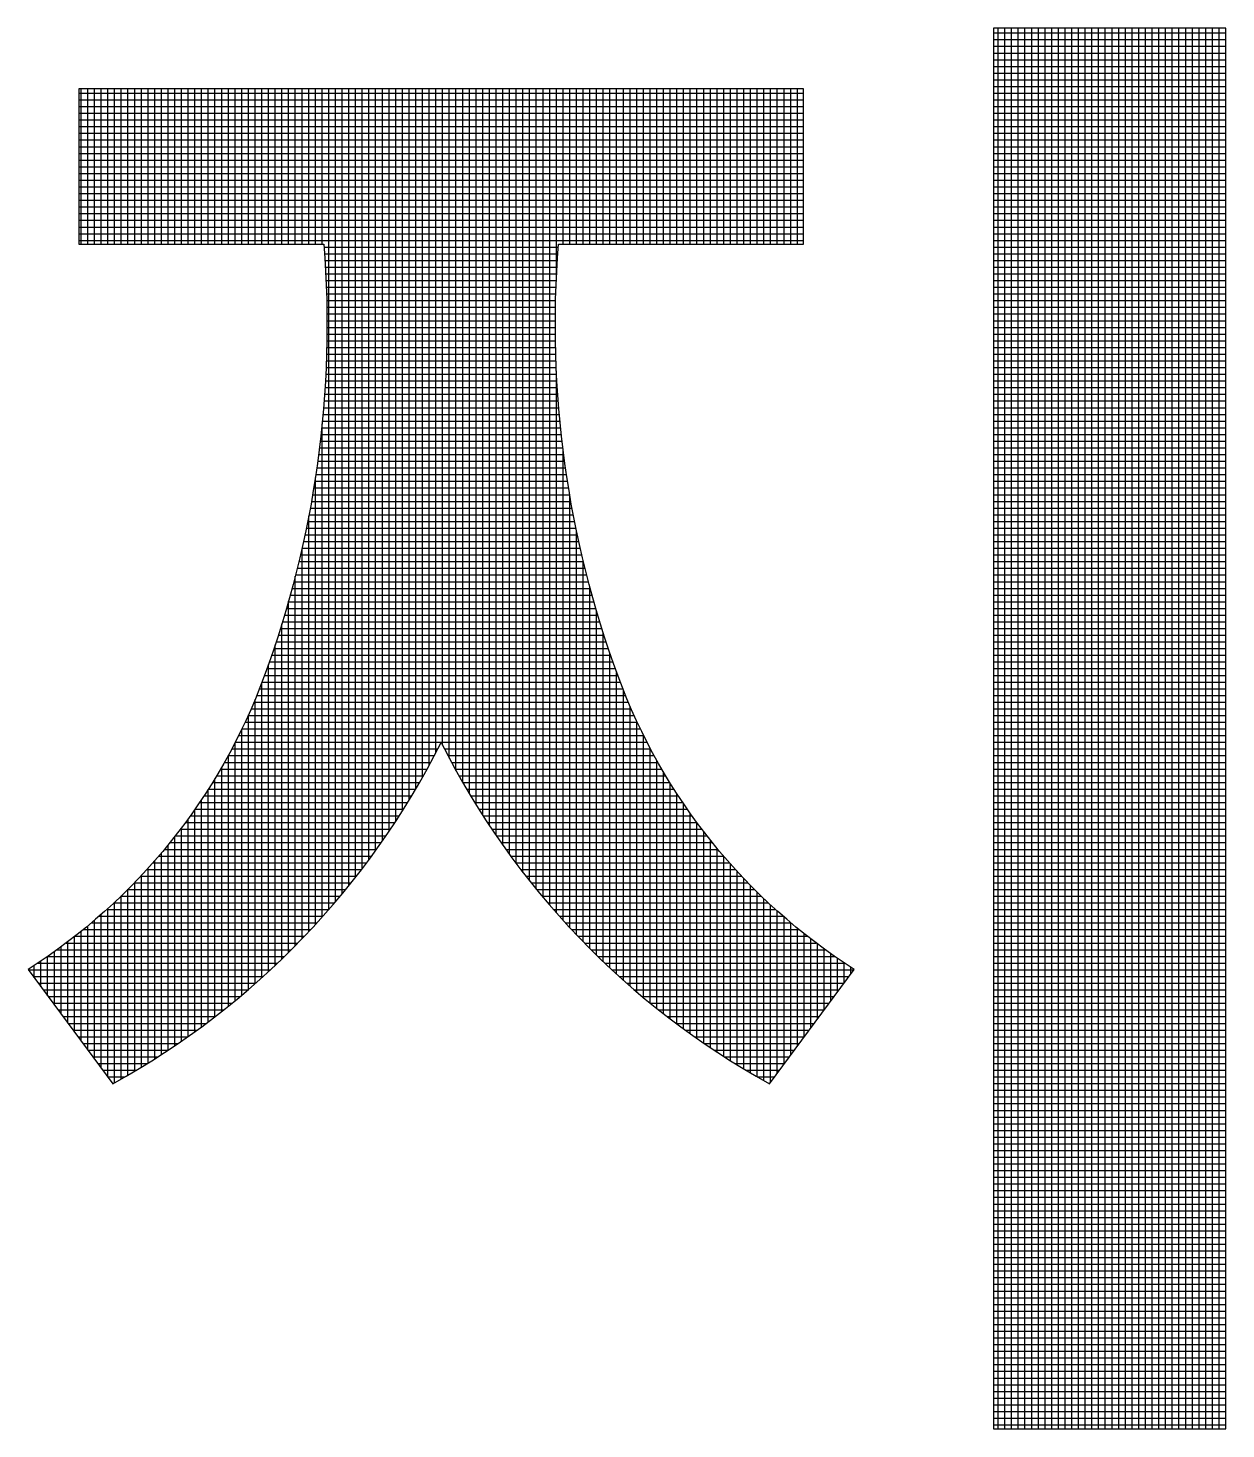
# Model space of a CAD drawing. Extents: x 0 to 841, y 0 to 594.
# Drawn here: x 726.122 to 729.17, y 100.741 to 104.307 of the extents above; entities that cross this region are included whole.
import ezdxf

# ---------------------------------------------------------------- set-up
doc = ezdxf.new("R2010")
doc.units = 0
doc.header["$LTSCALE"] = 7
doc.header["$MEASUREMENT"] = 0
doc.layers.add('한국지역난방기술주식회사 CI', color=7, linetype='Continuous')

# ---------------------------------------------------------------- blocks, each defined once
blk = doc.blocks.new('기술주CI')
at = {"layer": '한국지역난방기술주식회사 CI', "linetype": 'Continuous'}
for p, q in [((1130.8398, 138.6009), (1130.8398, 145.2477)), ((1130.8715, 138.6009), (1130.8715, 145.2477)), ((1130.9033, 138.6009), (1130.9033, 145.2477)), ((1130.935, 138.6009), (1130.935, 145.2477)), ((1130.9667, 138.6009), (1130.9667, 145.2477)), ((1130.9985, 138.6009), (1130.9985, 145.2477)), ((1131.0303, 138.6009), (1131.0303, 145.2477)), ((1131.062, 138.6009), (1131.062, 145.2477)), ((1131.0938, 138.6009), (1131.0938, 145.2477)), ((1131.1255, 138.6009), (1131.1255, 145.2477)), ((1131.1572, 138.6009), (1131.1572, 145.2477)), ((1131.189, 138.6009), (1131.189, 145.2477)), ((1131.2208, 138.6009), (1131.2208, 145.2477)), ((1131.2525, 138.6009), (1131.2525, 145.2477)), ((1131.2842, 138.6009), (1131.2842, 145.2477)), ((1131.316, 138.6009), (1131.316, 145.2477)), ((1131.3477, 138.6009), (1131.3477, 145.2477)), ((1131.3795, 138.6009), (1131.3795, 145.2477)), ((1131.4113, 138.6009), (1131.4113, 145.2477)), ((1131.443, 138.6009), (1131.443, 145.2477)), ((1131.4747, 138.6009), (1131.4747, 145.2477)), ((1131.5065, 138.6009), (1131.5065, 145.2477)), ((1131.5383, 138.6009), (1131.5383, 145.2477)), ((1131.57, 138.6009), (1131.57, 145.2477)), ((1131.6018, 138.6009), (1131.6018, 145.2477)), ((1131.6335, 138.6009), (1131.6335, 145.2477)), ((1131.6652, 138.6009), (1131.6652, 145.2477)), ((1131.697, 138.6009), (1131.697, 145.2477)), ((1131.7288, 138.6009), (1131.7288, 145.2477)), ((1131.7605, 138.6009), (1131.7605, 145.2477)), ((1131.7922, 138.6009), (1131.7922, 145.2477)), ((1131.824, 138.6009), (1131.824, 145.2477)), ((1131.8557, 138.6009), (1131.8557, 145.2477)), ((1131.8875, 138.6009), (1131.8875, 145.2477)), ((1131.9193, 138.6009), (1131.9193, 145.2477)), ((1130.8172, 145.2245), (1131.9199, 145.2245)), ((1130.8172, 145.1928), (1131.9199, 145.1928)), ((1130.8172, 145.161), (1131.9199, 145.161)), ((1130.8172, 145.1292), (1131.9199, 145.1292)), ((1130.8172, 145.0975), (1131.9199, 145.0975)), ((1130.8172, 145.0657), (1131.9199, 145.0657)), ((1130.8172, 145.034), (1131.9199, 145.034)), ((1130.8172, 145.0023), (1131.9199, 145.0023)), ((1130.8172, 144.9705), (1131.9199, 144.9705)), ((1126.4784, 144.9387), (1129.9169, 144.9387)), ((1126.4784, 144.907), (1129.9169, 144.907)), ((1126.49, 144.223), (1126.49, 144.9587)), ((1126.5218, 144.223), (1126.5218, 144.9587)), ((1126.5535, 144.223), (1126.5535, 144.9587)), ((1126.5853, 144.223), (1126.5853, 144.9587)), ((1126.617, 144.223), (1126.617, 144.9587)), ((1126.6487, 144.223), (1126.6487, 144.9587)), ((1126.6805, 144.223), (1126.6805, 144.9587)), ((1126.7123, 144.223), (1126.7123, 144.9587)), ((1126.744, 144.223), (1126.744, 144.9587)), ((1126.7758, 144.223), (1126.7758, 144.9587)), ((1126.8075, 144.223), (1126.8075, 144.9587)), ((1126.8392, 144.223), (1126.8392, 144.9587)), ((1126.871, 144.223), (1126.871, 144.9587)), ((1126.9028, 144.223), (1126.9028, 144.9587)), ((1126.9345, 144.223), (1126.9345, 144.9587)), ((1126.9662, 144.223), (1126.9662, 144.9587)), ((1126.998, 144.223), (1126.998, 144.9587)), ((1127.0297, 144.223), (1127.0297, 144.9587)), ((1127.0615, 144.223), (1127.0615, 144.9587)), ((1127.0933, 144.223), (1127.0933, 144.9587)), ((1127.125, 144.223), (1127.125, 144.9587)), ((1127.1567, 144.223), (1127.1567, 144.9587)), ((1127.1885, 144.223), (1127.1885, 144.9587)), ((1127.2203, 144.223), (1127.2203, 144.9587)), ((1127.252, 144.223), (1127.252, 144.9587)), ((1127.2838, 144.223), (1127.2838, 144.9587)), ((1127.3155, 144.223), (1127.3155, 144.9587)), ((1127.3472, 144.223), (1127.3472, 144.9587)), ((1127.379, 144.223), (1127.379, 144.9587)), ((1127.4108, 144.223), (1127.4108, 144.9587)), ((1127.4425, 144.223), (1127.4425, 144.9587)), ((1127.4742, 144.223), (1127.4742, 144.9587)), ((1127.506, 144.223), (1127.506, 144.9587)), ((1127.5377, 144.223), (1127.5377, 144.9587)), ((1127.5695, 144.223), (1127.5695, 144.9587)), ((1127.6013, 144.223), (1127.6013, 144.9587)), ((1127.633, 144.223), (1127.633, 144.9587)), ((1127.6647, 141.065), (1127.6647, 144.9587)), ((1127.6965, 141.1019), (1127.6965, 144.9587)), ((1127.7282, 141.1397), (1127.7282, 144.9587)), ((1127.76, 141.1785), (1127.76, 144.9587)), ((1127.7918, 141.2185), (1127.7918, 144.9587)), ((1127.8235, 141.2595), (1127.8235, 144.9587)), ((1127.8552, 141.3017), (1127.8552, 144.9587)), ((1127.887, 141.3452), (1127.887, 144.9587)), ((1127.9188, 141.3901), (1127.9188, 144.9587)), ((1127.9505, 141.4363), (1127.9505, 144.9587)), ((1127.9823, 141.4841), (1127.9823, 144.9587)), ((1128.014, 141.5335), (1128.014, 144.9587)), ((1128.0457, 141.5847), (1128.0457, 144.9587)), ((1128.0775, 141.6377), (1128.0775, 144.9587)), ((1128.1093, 141.6927), (1128.1093, 144.9587)), ((1128.141, 141.75), (1128.141, 144.9587)), ((1128.1727, 141.8098), (1128.1727, 144.9587)), ((1128.2045, 141.845), (1128.2045, 144.9587)), ((1128.2362, 141.7838), (1128.2362, 144.9587)), ((1128.268, 141.7251), (1128.268, 144.9587)), ((1128.2998, 141.6688), (1128.2998, 144.9587)), ((1128.3315, 141.6146), (1128.3315, 144.9587)), ((1128.3632, 141.5624), (1128.3632, 144.9587)), ((1128.395, 141.512), (1128.395, 144.9587)), ((1128.4268, 141.4634), (1128.4268, 144.9587)), ((1128.4585, 141.4163), (1128.4585, 144.9587)), ((1128.4903, 141.3706), (1128.4903, 144.9587)), ((1128.522, 141.3264), (1128.522, 144.9587)), ((1128.5537, 141.2834), (1128.5537, 144.9587)), ((1128.5855, 141.2417), (1128.5855, 144.9587)), ((1128.6173, 141.2011), (1128.6173, 144.9587)), ((1128.649, 141.1617), (1128.649, 144.9587)), ((1128.6807, 141.1233), (1128.6807, 144.9587)), ((1128.7125, 141.0859), (1128.7125, 144.9587)), ((1128.7442, 144.0646), (1128.7442, 144.9587)), ((1128.776, 144.223), (1128.776, 144.9587)), ((1128.8078, 144.223), (1128.8078, 144.9587)), ((1128.8395, 144.223), (1128.8395, 144.9587)), ((1128.8712, 144.223), (1128.8712, 144.9587)), ((1128.903, 144.223), (1128.903, 144.9587)), ((1128.9347, 144.223), (1128.9347, 144.9587)), ((1128.9665, 144.223), (1128.9665, 144.9587)), ((1128.9983, 144.223), (1128.9983, 144.9587)), ((1129.03, 144.223), (1129.03, 144.9587)), ((1129.0617, 144.223), (1129.0617, 144.9587)), ((1129.0935, 144.223), (1129.0935, 144.9587)), ((1129.1253, 144.223), (1129.1253, 144.9587)), ((1129.157, 144.223), (1129.157, 144.9587)), ((1129.1888, 144.223), (1129.1888, 144.9587)), ((1129.2205, 144.223), (1129.2205, 144.9587)), ((1129.2522, 144.223), (1129.2522, 144.9587)), ((1129.284, 144.223), (1129.284, 144.9587)), ((1129.3158, 144.223), (1129.3158, 144.9587)), ((1129.3475, 144.223), (1129.3475, 144.9587)), ((1129.3792, 144.223), (1129.3792, 144.9587)), ((1129.411, 144.223), (1129.411, 144.9587)), ((1129.4427, 144.223), (1129.4427, 144.9587)), ((1129.4745, 144.223), (1129.4745, 144.9587)), ((1129.5063, 144.223), (1129.5063, 144.9587)), ((1129.538, 144.223), (1129.538, 144.9587)), ((1129.5697, 144.223), (1129.5697, 144.9587)), ((1129.6015, 144.223), (1129.6015, 144.9587)), ((1129.6333, 144.223), (1129.6333, 144.9587)), ((1129.665, 144.223), (1129.665, 144.9587)), ((1129.6968, 144.223), (1129.6968, 144.9587)), ((1129.7285, 144.223), (1129.7285, 144.9587)), ((1129.7602, 144.223), (1129.7602, 144.9587)), ((1129.792, 144.223), (1129.792, 144.9587)), ((1129.8238, 144.223), (1129.8238, 144.9587)), ((1129.8555, 144.223), (1129.8555, 144.9587)), ((1129.8872, 144.223), (1129.8872, 144.9587)), ((1130.8172, 144.9387), (1131.9199, 144.9387)), ((1130.8172, 144.907), (1131.9199, 144.907)), ((1126.4784, 144.8753), (1129.9169, 144.8753)), ((1126.4784, 144.8435), (1129.9169, 144.8435)), ((1130.8172, 144.8753), (1131.9199, 144.8753)), ((1130.8172, 144.8435), (1131.9199, 144.8435)), ((1126.4784, 144.8117), (1129.9169, 144.8117)), ((1126.4784, 144.78), (1129.9169, 144.78)), ((1130.8172, 144.8117), (1131.9199, 144.8117)), ((1130.8172, 144.78), (1131.9199, 144.78)), ((1126.4784, 144.7482), (1129.9169, 144.7482)), ((1126.4784, 144.7165), (1129.9169, 144.7165)), ((1130.8172, 144.7482), (1131.9199, 144.7482)), ((1130.8172, 144.7165), (1131.9199, 144.7165)), ((1126.4784, 144.6848), (1129.9169, 144.6848)), ((1126.4784, 144.653), (1129.9169, 144.653)), ((1130.8172, 144.6848), (1131.9199, 144.6848)), ((1130.8172, 144.653), (1131.9199, 144.653)), ((1126.4784, 144.6212), (1129.9169, 144.6212)), ((1126.4784, 144.5895), (1129.9169, 144.5895)), ((1130.8172, 144.6212), (1131.9199, 144.6212)), ((1130.8172, 144.5895), (1131.9199, 144.5895)), ((1126.4784, 144.5578), (1129.9169, 144.5578)), ((1126.4784, 144.526), (1129.9169, 144.526)), ((1130.8172, 144.5578), (1131.9199, 144.5578)), ((1130.8172, 144.526), (1131.9199, 144.526)), ((1126.4784, 144.4942), (1129.9169, 144.4942)), ((1126.4784, 144.4625), (1129.9169, 144.4625)), ((1130.8172, 144.4942), (1131.9199, 144.4942)), ((1130.8172, 144.4625), (1131.9199, 144.4625)), ((1126.4784, 144.4308), (1129.9169, 144.4308)), ((1126.4784, 144.399), (1129.9169, 144.399)), ((1130.8172, 144.4308), (1131.9199, 144.4308)), ((1130.8172, 144.399), (1131.9199, 144.399)), ((1126.4784, 144.3673), (1129.9169, 144.3673)), ((1126.4784, 144.3355), (1129.9169, 144.3355)), ((1126.4784, 144.3037), (1129.9169, 144.3037)), ((1130.8172, 144.3673), (1131.9199, 144.3673)), ((1130.8172, 144.3355), (1131.9199, 144.3355)), ((1130.8172, 144.3037), (1131.9199, 144.3037)), ((1126.4784, 144.272), (1129.9169, 144.272)), ((1126.4784, 144.2403), (1129.9169, 144.2403)), ((1130.8172, 144.272), (1131.9199, 144.272)), ((1130.8172, 144.2403), (1131.9199, 144.2403)), ((1127.6423, 144.2085), (1128.753, 144.2085)), ((1127.6446, 144.1767), (1128.7507, 144.1767)), ((1130.8172, 144.2085), (1131.9199, 144.2085)), ((1130.8172, 144.1767), (1131.9199, 144.1767)), ((1127.6467, 144.145), (1128.7486, 144.145)), ((1127.6486, 144.1133), (1128.7467, 144.1133)), ((1130.8172, 144.145), (1131.9199, 144.145)), ((1130.8172, 144.1133), (1131.9199, 144.1133)), ((1127.6503, 144.0815), (1128.7451, 144.0815)), ((1127.6517, 144.0498), (1128.7436, 144.0498)), ((1130.8172, 144.0815), (1131.9199, 144.0815)), ((1130.8172, 144.0498), (1131.9199, 144.0498)), ((1127.653, 144.018), (1128.7423, 144.018)), ((1127.654, 143.9862), (1128.7413, 143.9862)), ((1130.8172, 144.018), (1131.9199, 144.018)), ((1130.8172, 143.9862), (1131.9199, 143.9862)), ((1127.6549, 143.9545), (1128.7405, 143.9545)), ((1127.6555, 143.9228), (1128.7398, 143.9228)), ((1130.8172, 143.9545), (1131.9199, 143.9545)), ((1130.8172, 143.9228), (1131.9199, 143.9228)), ((1127.6559, 143.891), (1128.7394, 143.891)), ((1127.6561, 143.8592), (1128.7392, 143.8592)), ((1130.8172, 143.891), (1131.9199, 143.891)), ((1130.8172, 143.8592), (1131.9199, 143.8592)), ((1127.6559, 143.7958), (1128.7394, 143.7958)), ((1127.6561, 143.8275), (1128.7392, 143.8275)), ((1130.8172, 143.8275), (1131.9199, 143.8275)), ((1130.8172, 143.7958), (1131.9199, 143.7958)), ((1127.6549, 143.7323), (1128.7404, 143.7323)), ((1127.6555, 143.764), (1128.7398, 143.764)), ((1130.8172, 143.764), (1131.9199, 143.764)), ((1130.8172, 143.7323), (1131.9199, 143.7323)), ((1127.653, 143.6687), (1128.7423, 143.6687)), ((1127.6541, 143.7005), (1128.7413, 143.7005)), ((1130.8172, 143.7005), (1131.9199, 143.7005)), ((1130.8172, 143.6687), (1131.9199, 143.6687)), ((1127.6487, 143.5735), (1128.7467, 143.5735)), ((1127.6503, 143.6053), (1128.745, 143.6053)), ((1127.6518, 143.637), (1128.7436, 143.637)), ((1128.7442, 141.0495), (1128.7442, 143.6214)), ((1130.8172, 143.637), (1131.9199, 143.637)), ((1130.8172, 143.6053), (1131.9199, 143.6053)), ((1130.8172, 143.5735), (1131.9199, 143.5735)), ((1127.6447, 143.51), (1128.7506, 143.51)), ((1127.6468, 143.5417), (1128.7486, 143.5417)), ((1130.8172, 143.5417), (1131.9199, 143.5417)), ((1130.8172, 143.51), (1131.9199, 143.51)), ((1127.6399, 143.4465), (1128.7554, 143.4465)), ((1127.6424, 143.4783), (1128.7529, 143.4783)), ((1130.8172, 143.4783), (1131.9199, 143.4783)), ((1130.8172, 143.4465), (1131.9199, 143.4465)), ((1127.6343, 143.383), (1128.7611, 143.383)), ((1127.6372, 143.4147), (1128.7581, 143.4147)), ((1130.8172, 143.4147), (1131.9199, 143.4147)), ((1130.8172, 143.383), (1131.9199, 143.383)), ((1127.6278, 143.3195), (1128.7676, 143.3195)), ((1127.6311, 143.3512), (1128.7642, 143.3512)), ((1127.633, 141.0291), (1127.633, 143.37)), ((1130.8172, 143.3512), (1131.9199, 143.3512)), ((1130.8172, 143.3195), (1131.9199, 143.3195)), ((1127.6205, 143.256), (1128.7749, 143.256)), ((1127.6242, 143.2878), (1128.7711, 143.2878)), ((1128.776, 141.0139), (1128.776, 143.2469)), ((1130.8172, 143.2878), (1131.9199, 143.2878)), ((1130.8172, 143.256), (1131.9199, 143.256)), ((1127.6123, 143.1925), (1128.7831, 143.1925)), ((1127.6165, 143.2242), (1128.7789, 143.2242)), ((1130.8172, 143.2242), (1131.9199, 143.2242)), ((1130.8172, 143.1925), (1131.9199, 143.1925)), ((1127.6013, 140.9941), (1127.6013, 143.1158)), ((1127.6032, 143.129), (1128.7921, 143.129)), ((1127.6079, 143.1608), (1128.7875, 143.1608)), ((1130.8172, 143.1608), (1131.9199, 143.1608)), ((1130.8172, 143.129), (1131.9199, 143.129)), ((1127.5933, 143.0655), (1128.802, 143.0655)), ((1127.5984, 143.0972), (1128.7969, 143.0972)), ((1130.8172, 143.0972), (1131.9199, 143.0972)), ((1130.8172, 143.0655), (1131.9199, 143.0655)), ((1127.5826, 143.002), (1128.8128, 143.002)), ((1127.5881, 143.0337), (1128.8073, 143.0337)), ((1128.8078, 140.9793), (1128.8078, 143.031)), ((1130.8172, 143.0337), (1131.9199, 143.0337)), ((1130.8172, 143.002), (1131.9199, 143.002)), ((1127.5695, 140.9599), (1127.5695, 142.931)), ((1127.5709, 142.9385), (1128.8244, 142.9385)), ((1127.5769, 142.9703), (1128.8185, 142.9703)), ((1130.8172, 142.9703), (1131.9199, 142.9703)), ((1130.8172, 142.9385), (1131.9199, 142.9385)), ((1127.5518, 142.8433), (1128.8435, 142.8433)), ((1127.5584, 142.875), (1128.8369, 142.875)), ((1127.5648, 142.9067), (1128.8305, 142.9067)), ((1128.8395, 140.9455), (1128.8395, 142.8624)), ((1130.8172, 142.9067), (1131.9199, 142.9067)), ((1130.8172, 142.875), (1131.9199, 142.875)), ((1130.8172, 142.8433), (1131.9199, 142.8433)), ((1127.5377, 140.9266), (1127.5377, 142.7787)), ((1127.538, 142.7797), (1128.8574, 142.7797)), ((1127.545, 142.8115), (1128.8503, 142.8115)), ((1130.8172, 142.8115), (1131.9199, 142.8115)), ((1130.8172, 142.7797), (1131.9199, 142.7797)), ((1127.5232, 142.7163), (1128.8721, 142.7163)), ((1127.5307, 142.748), (1128.8646, 142.748)), ((1128.8712, 140.9125), (1128.8712, 142.7198)), ((1130.8172, 142.748), (1131.9199, 142.748)), ((1130.8172, 142.7163), (1131.9199, 142.7163)), ((1127.506, 140.8941), (1127.506, 142.6465)), ((1127.5076, 142.6528), (1128.8877, 142.6528)), ((1127.5155, 142.6845), (1128.8798, 142.6845)), ((1130.8172, 142.6845), (1131.9199, 142.6845)), ((1130.8172, 142.6528), (1131.9199, 142.6528)), ((1127.491, 142.5892), (1128.9043, 142.5892)), ((1127.4994, 142.621), (1128.8959, 142.621)), ((1128.903, 140.8803), (1128.903, 142.5941)), ((1130.8172, 142.621), (1131.9199, 142.621)), ((1130.8172, 142.5892), (1131.9199, 142.5892)), ((1127.4735, 142.5258), (1128.9218, 142.5258)), ((1127.4742, 140.8623), (1127.4742, 142.5282)), ((1127.4824, 142.5575), (1128.9129, 142.5575)), ((1130.8172, 142.5575), (1131.9199, 142.5575)), ((1130.8172, 142.5258), (1131.9199, 142.5258)), ((1127.4551, 142.4622), (1128.9402, 142.4622)), ((1127.4645, 142.494), (1128.9309, 142.494)), ((1128.9347, 140.8489), (1128.9347, 142.4807)), ((1130.8172, 142.494), (1131.9199, 142.494)), ((1130.8172, 142.4622), (1131.9199, 142.4622)), ((1127.4358, 142.3988), (1128.9596, 142.3988)), ((1127.4425, 140.8313), (1127.4425, 142.4205)), ((1127.4456, 142.4305), (1128.9498, 142.4305)), ((1128.9665, 140.8182), (1128.9665, 142.3768)), ((1130.8172, 142.4305), (1131.9199, 142.4305)), ((1130.8172, 142.3988), (1131.9199, 142.3988)), ((1127.4108, 140.801), (1127.4108, 142.321)), ((1127.4154, 142.3353), (1128.9799, 142.3353)), ((1127.4257, 142.367), (1128.9696, 142.367)), ((1130.8172, 142.367), (1131.9199, 142.367)), ((1130.8172, 142.3353), (1131.9199, 142.3353)), ((1127.3941, 142.2717), (1129.0012, 142.2717)), ((1127.4049, 142.3035), (1128.9904, 142.3035)), ((1128.9983, 140.7881), (1128.9983, 142.2804)), ((1130.8172, 142.3035), (1131.9199, 142.3035)), ((1130.8172, 142.2717), (1131.9199, 142.2717)), ((1127.3603, 142.1765), (1129.035, 142.1765)), ((1127.3719, 142.2083), (1129.0235, 142.2083)), ((1127.379, 140.7713), (1127.379, 142.2283)), ((1127.3831, 142.24), (1129.0122, 142.24)), ((1129.03, 140.7588), (1129.03, 142.1902)), ((1130.8172, 142.24), (1131.9199, 142.24)), ((1130.8172, 142.2083), (1131.9199, 142.2083)), ((1130.8172, 142.1765), (1131.9199, 142.1765)), ((1127.3362, 142.113), (1129.0591, 142.113)), ((1127.3472, 140.7424), (1127.3472, 142.1414)), ((1127.3485, 142.1447), (1129.0468, 142.1447)), ((1130.8172, 142.1447), (1131.9199, 142.1447)), ((1130.8172, 142.113), (1131.9199, 142.113)), ((1127.3103, 142.0495), (1129.085, 142.0495)), ((1127.3155, 140.7141), (1127.3155, 142.0618)), ((1127.3235, 142.0813), (1129.0718, 142.0813)), ((1129.0617, 140.7301), (1129.0617, 142.1063)), ((1130.8172, 142.0813), (1131.9199, 142.0813)), ((1130.8172, 142.0495), (1131.9199, 142.0495)), ((1127.2826, 141.986), (1129.1127, 141.986)), ((1127.2838, 140.6864), (1127.2838, 141.9886)), ((1127.2967, 142.0177), (1129.0986, 142.0177)), ((1129.0935, 140.7021), (1129.0935, 142.0296)), ((1130.8172, 142.0177), (1131.9199, 142.0177)), ((1130.8172, 141.986), (1131.9199, 141.986)), ((1127.252, 140.6593), (1127.252, 141.9206)), ((1127.2529, 141.9225), (1129.1424, 141.9225)), ((1127.268, 141.9542), (1129.1273, 141.9542)), ((1129.1253, 140.6747), (1129.1253, 141.9587)), ((1130.8172, 141.9542), (1131.9199, 141.9542)), ((1130.8172, 141.9225), (1131.9199, 141.9225)), ((1127.2203, 140.6329), (1127.2203, 141.857)), ((1127.2213, 141.859), (1129.1741, 141.859)), ((1127.2374, 141.8908), (1129.158, 141.8908)), ((1129.157, 140.6479), (1129.157, 141.8927)), ((1130.8172, 141.8908), (1131.9199, 141.8908)), ((1130.8172, 141.859), (1131.9199, 141.859)), ((1127.1876, 141.7955), (1128.1653, 141.7955)), ((1127.1885, 140.607), (1127.1885, 141.7972)), ((1127.2047, 141.8272), (1128.1818, 141.8272)), ((1128.2136, 141.8272), (1129.1906, 141.8272)), ((1128.2301, 141.7955), (1129.2078, 141.7955)), ((1129.1888, 140.6217), (1129.1888, 141.8308)), ((1130.8172, 141.8272), (1131.9199, 141.8272)), ((1130.8172, 141.7955), (1131.9199, 141.7955)), ((1127.1517, 141.732), (1128.1311, 141.732)), ((1127.1567, 140.5816), (1127.1567, 141.7406)), ((1127.1699, 141.7638), (1128.1484, 141.7638)), ((1128.2469, 141.7638), (1129.2254, 141.7638)), ((1128.2642, 141.732), (1129.2436, 141.732)), ((1129.2205, 140.596), (1129.2205, 141.7725)), ((1129.2522, 140.5709), (1129.2522, 141.7172)), ((1130.8172, 141.7638), (1131.9199, 141.7638)), ((1130.8172, 141.732), (1131.9199, 141.732)), ((1127.1137, 141.6685), (1128.0954, 141.6685)), ((1127.125, 140.5569), (1127.125, 141.687)), ((1127.133, 141.7002), (1128.1135, 141.7002)), ((1128.2819, 141.7002), (1129.2623, 141.7002)), ((1128.2999, 141.6685), (1129.2817, 141.6685)), ((1129.284, 140.5464), (1129.284, 141.6647)), ((1130.8172, 141.7002), (1131.9199, 141.7002)), ((1130.8172, 141.6685), (1131.9199, 141.6685)), ((1127.0615, 140.5089), (1127.0615, 141.5873)), ((1127.0732, 141.605), (1128.0581, 141.605)), ((1127.0933, 140.5326), (1127.0933, 141.636)), ((1127.0937, 141.6367), (1128.077, 141.6367)), ((1128.3184, 141.6367), (1129.3016, 141.6367)), ((1128.3373, 141.605), (1129.3221, 141.605)), ((1129.3158, 140.5223), (1129.3158, 141.6147)), ((1130.8172, 141.6367), (1131.9199, 141.6367)), ((1130.8172, 141.605), (1131.9199, 141.605)), ((1127.0297, 140.4857), (1127.0297, 141.5407)), ((1127.0303, 141.5415), (1128.019, 141.5415)), ((1127.0521, 141.5733), (1128.0388, 141.5733)), ((1128.3566, 141.5733), (1129.3433, 141.5733)), ((1128.3763, 141.5415), (1129.365, 141.5415)), ((1129.3475, 140.4988), (1129.3475, 141.567)), ((1129.3792, 140.4758), (1129.3792, 141.5212)), ((1130.8172, 141.5733), (1131.9199, 141.5733)), ((1130.8172, 141.5415), (1131.9199, 141.5415)), ((1126.961, 141.4463), (1127.9572, 141.4463)), ((1126.9662, 140.4408), (1126.9662, 141.4532)), ((1126.9848, 141.478), (1127.9782, 141.478)), ((1126.998, 140.463), (1126.998, 141.496)), ((1127.0079, 141.5097), (1127.9989, 141.5097)), ((1128.3965, 141.5097), (1129.3874, 141.5097)), ((1128.4171, 141.478), (1129.4105, 141.478)), ((1128.4382, 141.4463), (1129.4343, 141.4463)), ((1129.411, 140.4533), (1129.411, 141.4774)), ((1130.8172, 141.5097), (1131.9199, 141.5097)), ((1130.8172, 141.478), (1131.9199, 141.478)), ((1130.8172, 141.4463), (1131.9199, 141.4463)), ((1126.9112, 141.3827), (1127.9136, 141.3827)), ((1126.9345, 140.419), (1126.9345, 141.412)), ((1126.9365, 141.4145), (1127.9356, 141.4145)), ((1128.4597, 141.4145), (1129.4589, 141.4145)), ((1128.4817, 141.3827), (1129.4841, 141.3827)), ((1129.4427, 140.4313), (1129.4427, 141.4353)), ((1129.4745, 140.4098), (1129.4745, 141.3947)), ((1130.8172, 141.4145), (1131.9199, 141.4145)), ((1130.8172, 141.3827), (1131.9199, 141.3827)), ((1126.8584, 141.3192), (1127.8681, 141.3192)), ((1126.871, 140.3769), (1126.871, 141.3341)), ((1126.8852, 141.351), (1127.8911, 141.351)), ((1126.9028, 140.3977), (1126.9028, 141.3723)), ((1128.5042, 141.351), (1129.5101, 141.351)), ((1128.5272, 141.3192), (1129.5369, 141.3192)), ((1129.5063, 140.3887), (1129.5063, 141.3557)), ((1129.538, 140.3681), (1129.538, 141.318)), ((1130.8172, 141.351), (1131.9199, 141.351)), ((1130.8172, 141.3192), (1131.9199, 141.3192)), ((1126.8022, 141.2558), (1127.8206, 141.2558)), ((1126.8075, 140.3366), (1126.8075, 141.2615)), ((1126.8307, 141.2875), (1127.8446, 141.2875)), ((1126.8392, 140.3565), (1126.8392, 141.2972)), ((1128.5507, 141.2875), (1129.5646, 141.2875)), ((1128.5747, 141.2558), (1129.5931, 141.2558)), ((1129.5697, 140.3479), (1129.5697, 141.2817)), ((1129.6015, 140.3282), (1129.6015, 141.2466)), ((1130.8172, 141.2875), (1131.9199, 141.2875)), ((1130.8172, 141.2558), (1131.9199, 141.2558)), ((1126.7425, 141.1922), (1127.771, 141.1922)), ((1126.744, 140.2981), (1126.744, 141.1938)), ((1126.7728, 141.224), (1127.7961, 141.224)), ((1126.7758, 140.3171), (1126.7758, 141.2271)), ((1128.5992, 141.224), (1129.6225, 141.224)), ((1128.6243, 141.1922), (1129.6528, 141.1922)), ((1129.6333, 140.3089), (1129.6333, 141.2126)), ((1129.665, 140.29), (1129.665, 141.1798)), ((1130.8172, 141.224), (1131.9199, 141.224)), ((1130.8172, 141.1922), (1131.9199, 141.1922)), ((1126.6788, 141.1288), (1127.7192, 141.1288)), ((1126.6805, 140.2612), (1126.6805, 141.1304)), ((1126.7112, 141.1605), (1127.7454, 141.1605)), ((1126.7123, 140.2794), (1126.7123, 141.1616)), ((1128.65, 141.1605), (1129.6842, 141.1605)), ((1128.6762, 141.1288), (1129.7165, 141.1288)), ((1129.6968, 140.2715), (1129.6968, 141.148)), ((1129.7285, 140.2534), (1129.7285, 141.1172)), ((1130.8172, 141.1605), (1131.9199, 141.1605)), ((1130.8172, 141.1288), (1131.9199, 141.1288)), ((1126.6109, 141.0652), (1127.6649, 141.0652)), ((1126.617, 140.271), (1126.617, 141.0708)), ((1126.6454, 141.097), (1127.6924, 141.097)), ((1126.6487, 140.2433), (1126.6487, 141.1001)), ((1128.703, 141.097), (1129.7499, 141.097)), ((1128.7304, 141.0652), (1129.7845, 141.0652)), ((1129.7602, 140.2466), (1129.7602, 141.0874)), ((1129.792, 140.2894), (1129.792, 141.0585)), ((1130.8172, 141.097), (1131.9199, 141.097)), ((1130.8172, 141.0652), (1131.9199, 141.0652)), ((1126.5218, 140.3994), (1126.5218, 140.9881)), ((1126.5381, 141.0018), (1127.6083, 141.0018)), ((1126.5535, 140.3566), (1126.5535, 141.0148)), ((1126.5751, 141.0335), (1127.6369, 141.0335)), ((1126.5853, 140.3138), (1126.5853, 141.0424)), ((1128.7584, 141.0335), (1129.8202, 141.0335)), ((1128.7871, 141.0018), (1129.8573, 141.0018)), ((1129.8238, 140.3322), (1129.8238, 141.0304)), ((1129.8555, 140.375), (1129.8555, 141.0032)), ((1130.8172, 141.0335), (1131.9199, 141.0335)), ((1130.8172, 141.0018), (1131.9199, 141.0018)), ((1126.4582, 140.485), (1126.4582, 140.937)), ((1126.4599, 140.9383), (1127.5489, 140.9383)), ((1126.49, 140.4422), (1126.49, 140.9622)), ((1126.4997, 140.97), (1127.5789, 140.97)), ((1128.8164, 140.97), (1129.8956, 140.97)), ((1128.8464, 140.9383), (1129.9355, 140.9383)), ((1129.8872, 140.4178), (1129.8872, 140.9768)), ((1129.919, 140.4606), (1129.919, 140.9512)), ((1129.9507, 140.5035), (1129.9507, 140.9264)), ((1130.8172, 140.97), (1131.9199, 140.97)), ((1130.8172, 140.9383), (1131.9199, 140.9383)), ((1126.363, 140.6135), (1126.363, 140.8658)), ((1126.3755, 140.8747), (1127.4868, 140.8747)), ((1126.3948, 140.5707), (1126.3948, 140.8888)), ((1126.4185, 140.9065), (1127.5182, 140.9065)), ((1126.4265, 140.5278), (1126.4265, 140.9125)), ((1128.8771, 140.9065), (1129.9768, 140.9065)), ((1128.9086, 140.8747), (1130.0199, 140.8747)), ((1129.9825, 140.5463), (1129.9825, 140.9023)), ((1130.0143, 140.5891), (1130.0143, 140.8788)), ((1130.046, 140.6319), (1130.046, 140.8561)), ((1130.8172, 140.9065), (1131.9199, 140.9065)), ((1130.8172, 140.8747), (1131.9199, 140.8747)), ((1126.2677, 140.7419), (1126.2677, 140.8007)), ((1126.2838, 140.8113), (1127.4216, 140.8113)), ((1126.2995, 140.6991), (1126.2995, 140.8217)), ((1126.3306, 140.843), (1127.4546, 140.843)), ((1126.3312, 140.6563), (1126.3312, 140.8434)), ((1128.9408, 140.843), (1130.0647, 140.843)), ((1128.9737, 140.8113), (1130.1115, 140.8113)), ((1130.0777, 140.6747), (1130.0777, 140.834)), ((1130.1095, 140.7175), (1130.1095, 140.8126)), ((1130.1412, 140.7603), (1130.1412, 140.7918)), ((1130.8172, 140.843), (1131.9199, 140.843)), ((1130.8172, 140.8113), (1131.9199, 140.8113)), ((1126.2399, 140.7795), (1127.3878, 140.7795)), ((1126.2634, 140.7477), (1127.3532, 140.7477)), ((1126.2869, 140.716), (1127.3177, 140.716)), ((1129.0075, 140.7795), (1130.1555, 140.7795)), ((1129.0422, 140.7477), (1130.1319, 140.7477)), ((1129.0777, 140.716), (1130.1084, 140.716)), ((1130.8172, 140.7795), (1131.9199, 140.7795)), ((1130.8172, 140.7477), (1131.9199, 140.7477)), ((1130.8172, 140.716), (1131.9199, 140.716)), ((1126.3105, 140.6843), (1127.2813, 140.6843)), ((1126.334, 140.6525), (1127.2439, 140.6525)), ((1129.1141, 140.6843), (1130.0848, 140.6843)), ((1129.1515, 140.6525), (1130.0613, 140.6525)), ((1130.8172, 140.6843), (1131.9199, 140.6843)), ((1130.8172, 140.6525), (1131.9199, 140.6525)), ((1126.3576, 140.6208), (1127.2055, 140.6208)), ((1126.3811, 140.589), (1127.166, 140.589)), ((1129.1899, 140.6208), (1130.0377, 140.6208)), ((1129.2293, 140.589), (1130.0142, 140.589)), ((1130.8172, 140.6208), (1131.9199, 140.6208)), ((1130.8172, 140.589), (1131.9199, 140.589)), ((1126.4047, 140.5572), (1127.1255, 140.5572)), ((1126.4282, 140.5255), (1127.0838, 140.5255)), ((1129.2698, 140.5572), (1129.9906, 140.5572)), ((1129.3115, 140.5255), (1129.9671, 140.5255)), ((1130.8172, 140.5572), (1131.9199, 140.5572)), ((1130.8172, 140.5255), (1131.9199, 140.5255)), ((1126.4518, 140.4938), (1127.0409, 140.4938)), ((1126.4753, 140.462), (1126.9966, 140.462)), ((1129.3545, 140.4938), (1129.9436, 140.4938)), ((1129.3987, 140.462), (1129.92, 140.462)), ((1130.8172, 140.4938), (1131.9199, 140.4938)), ((1130.8172, 140.462), (1131.9199, 140.462)), ((1126.4989, 140.4302), (1126.951, 140.4302)), ((1126.5224, 140.3985), (1126.9039, 140.3985)), ((1129.4443, 140.4302), (1129.8965, 140.4302)), ((1129.4914, 140.3985), (1129.8729, 140.3985)), ((1130.8172, 140.4302), (1131.9199, 140.4302)), ((1130.8172, 140.3985), (1131.9199, 140.3985)), ((1126.546, 140.3668), (1126.8552, 140.3668)), ((1126.5695, 140.335), (1126.8049, 140.335)), ((1129.5401, 140.3668), (1129.8494, 140.3668)), ((1129.5904, 140.335), (1129.8258, 140.335)), ((1130.8172, 140.3668), (1131.9199, 140.3668)), ((1130.8172, 140.335), (1131.9199, 140.335)), ((1126.5931, 140.3032), (1126.7527, 140.3032)), ((1126.6166, 140.2715), (1126.6986, 140.2715)), ((1129.6426, 140.3032), (1129.8023, 140.3032)), ((1129.6968, 140.2715), (1129.7787, 140.2715)), ((1130.8172, 140.3032), (1131.9199, 140.3032)), ((1130.8172, 140.2715), (1131.9199, 140.2715)), ((1126.6402, 140.2397), (1126.6423, 140.2397)), ((1129.753, 140.2397), (1129.7552, 140.2397)), ((1130.8172, 140.2397), (1131.9199, 140.2397)), ((1130.8172, 140.208), (1131.9199, 140.208)), ((1130.8172, 140.1763), (1131.9199, 140.1763)), ((1130.8172, 140.1445), (1131.9199, 140.1445)), ((1130.8172, 140.1127), (1131.9199, 140.1127)), ((1130.8172, 140.081), (1131.9199, 140.081)), ((1130.8172, 140.0493), (1131.9199, 140.0493)), ((1130.8172, 140.0175), (1131.9199, 140.0175)), ((1130.8172, 139.9857), (1131.9199, 139.9857)), ((1130.8172, 139.954), (1131.9199, 139.954)), ((1130.8172, 139.9222), (1131.9199, 139.9222)), ((1130.8172, 139.8905), (1131.9199, 139.8905)), ((1130.8172, 139.8588), (1131.9199, 139.8588)), ((1130.8172, 139.827), (1131.9199, 139.827)), ((1130.8172, 139.7952), (1131.9199, 139.7952)), ((1130.8172, 139.7635), (1131.9199, 139.7635)), ((1130.8172, 139.7318), (1131.9199, 139.7318)), ((1130.8172, 139.7), (1131.9199, 139.7)), ((1130.8172, 139.6682), (1131.9199, 139.6682)), ((1130.8172, 139.6365), (1131.9199, 139.6365)), ((1130.8172, 139.6048), (1131.9199, 139.6048)), ((1130.8172, 139.573), (1131.9199, 139.573)), ((1130.8172, 139.5413), (1131.9199, 139.5413)), ((1130.8172, 139.5095), (1131.9199, 139.5095)), ((1130.8172, 139.4777), (1131.9199, 139.4777)), ((1130.8172, 139.446), (1131.9199, 139.446)), ((1130.8172, 139.4143), (1131.9199, 139.4143)), ((1130.8172, 139.3825), (1131.9199, 139.3825)), ((1130.8172, 139.3507), (1131.9199, 139.3507)), ((1130.8172, 139.319), (1131.9199, 139.319)), ((1130.8172, 139.2873), (1131.9199, 139.2873)), ((1130.8172, 139.2555), (1131.9199, 139.2555)), ((1130.8172, 139.2238), (1131.9199, 139.2238)), ((1130.8172, 139.192), (1131.9199, 139.192)), ((1130.8172, 139.1602), (1131.9199, 139.1602)), ((1130.8172, 139.1285), (1131.9199, 139.1285)), ((1130.8172, 139.0968), (1131.9199, 139.0968)), ((1130.8172, 139.065), (1131.9199, 139.065)), ((1130.8172, 139.0332), (1131.9199, 139.0332)), ((1130.8172, 139.0015), (1131.9199, 139.0015)), ((1130.8172, 138.9698), (1131.9199, 138.9698)), ((1130.8172, 138.938), (1131.9199, 138.938)), ((1130.8172, 138.9062), (1131.9199, 138.9062)), ((1130.8172, 138.8745), (1131.9199, 138.8745)), ((1130.8172, 138.8427), (1131.9199, 138.8427)), ((1130.8172, 138.811), (1131.9199, 138.811)), ((1130.8172, 138.7793), (1131.9199, 138.7793)), ((1130.8172, 138.7475), (1131.9199, 138.7475)), ((1130.8172, 138.7157), (1131.9199, 138.7157)), ((1130.8172, 138.684), (1131.9199, 138.684)), ((1130.8172, 138.6523), (1131.9199, 138.6523)), ((1130.8172, 138.6205), (1131.9199, 138.6205))]:
    blk.add_line(p, q, dxfattribs=at)
at = {"layer": '한국지역난방기술주식회사 CI'}
blk.add_lwpolyline([(1130.8172, 138.6009), (1131.9199, 138.6009), (1131.9199, 145.2477), (1130.8172, 145.2477)], close=True, dxfattribs=at)
blk.add_lwpolyline([(1126.6408, 140.2389, 0.151416), (1128.1977, 141.8586, 0.151416), (1129.7546, 140.2389), (1130.1571, 140.7816, -0.164436), (1129.0367, 142.1719, -0.108152), (1128.7541, 144.223), (1129.9169, 144.223), (1129.9169, 144.9587), (1126.4784, 144.9587), (1126.4784, 144.223), (1127.6412, 144.223, -0.108152), (1127.3587, 142.1719, -0.164436), (1126.2383, 140.7816)], format="xyb", close=True, dxfattribs=at)

msp = doc.modelspace()

# ---------------------------------------------------------------- block references
at = {"layer": '한국지역난방기술주식회사 CI', "xscale": 0.5364893087771634, "yscale": 0.5364893087771634, "zscale": 0.5364893087771634}
msp.add_blockref('기술주CI', (121.9072, 26.3833), dxfattribs=at)

doc.saveas('drawing.dxf')
